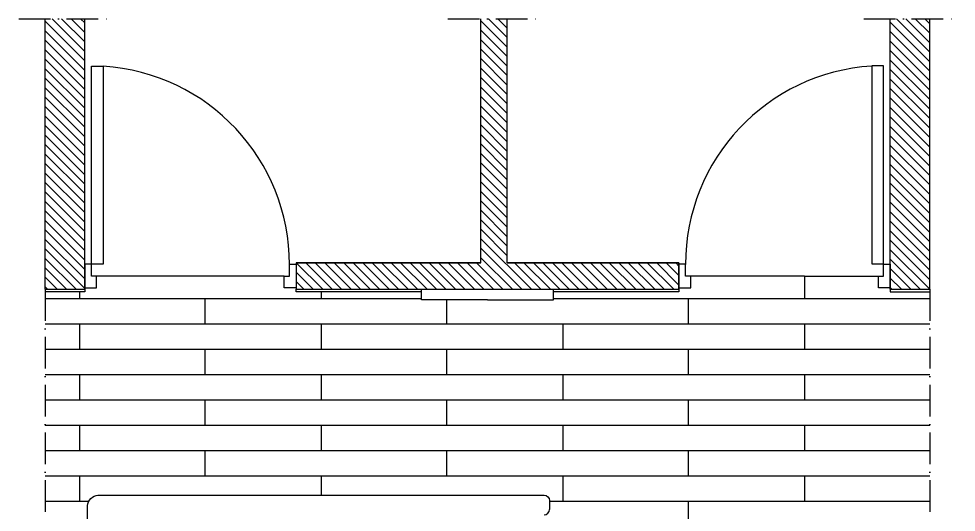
# Model space of a CAD drawing. Header units: millimetres. Extents: x 990 to 5684, y 331 to 3337.
# Drawn here: x 3980.6 to 4335.6, y 2346.7 to 2533.6 of the extents above; entities that cross this region are included whole.
import ezdxf

# ---------------------------------------------------------------- set-up
doc = ezdxf.new("R2010")
doc.units = ezdxf.units.MM
doc.linetypes.add('ACAD_ISO10W100', pattern=[18, 12, -3, 0, -3])
doc.layers.get('0').update_dxf_attribs({"color": 255})
for name, color, linetype, lineweight in [('A-DOOR-FULL', 4, 'Continuous', 25), ('A-WALL-FULL-EXTR', 255, 'Continuous', 35), ('A-WALL-FULL-INTR', 255, 'Continuous', 35)]:
    doc.layers.add(name, color=color, linetype=linetype, lineweight=lineweight)
for name, color, linetype in [('A-SECT D-MCUT', 181, 'Continuous'), ('linee sezionee', 241, 'Continuous'), ('VITI', 2, 'Continuous'), ('VITI 2', 4, 'Continuous')]:
    doc.layers.add(name, color=color, linetype=linetype)

msp = doc.modelspace()

# ---------------------------------------------------------------- hatches: boundary and pattern name
at = {"linetype": 'Continuous'}
h = msp.add_hatch(dxfattribs=at)
h.set_pattern_fill('ANSI31', color=175, scale=0.8, angle=270)
h.paths.add_polyline_path([(4005.6, 2533.64), (3990.6, 2533.64), (3990.6, 2440.67), (3990.6, 2431.17), (4005.6, 2431.17), (4005.6, 2440.67)])
h.paths.add_polyline_path([(4230.6, 2441.17), (4165.6, 2441.17), (4165.6, 2533.64), (4155.6, 2533.64), (4155.6, 2441.17), (4085.6, 2441.17), (4085.6, 2431.17), (4230.6, 2431.17)])
h.paths.add_polyline_path([(4325.6, 2533.64), (4310.6, 2533.64), (4310.6, 2440.67), (4310.6, 2431.17), (4325.6, 2431.17), (4325.6, 2440.63)])
h.paths.add_polyline_path([(4110.73, 2076.17), (4005.6, 2076.17), (4005.6, 2196.17), (3990.6, 2196.17), (3990.6, 2076.17), (3980.6, 2076.17), (3980.6, 2061.17), (3990.6, 2061.17), (4110.73, 2061.17)])
h.paths.add_polyline_path([(4335.6, 2076.67), (4325.6, 2076.67), (4325.6, 2341.17), (4310.6, 2341.17), (4310.6, 2076.17), (4190.6, 2076.17), (4185.73, 2076.17), (4185.73, 2066.17), (4185.73, 2061.17), (4325.6, 2061.17), (4335.6, 2061.17)])

# ---------------------------------------------------------------- linework, layer by layer
for p, q in [((3990.6, 2431.17), (3990.6, 2533.64)), ((4005.6, 2440.67), (4005.6, 2533.64)), ((4155.6, 2441.17), (4155.6, 2533.64)), ((4165.6, 2441.17), (4165.6, 2533.64)), ((4310.6, 2440.67), (4310.6, 2533.64)), ((4325.6, 2431.17), (4325.6, 2533.64))]:
    msp.add_line(p, q, dxfattribs=at)
for p, q in [((3990.6, 2431.17), (4005.6, 2431.17)), ((4085.6, 2431.17), (4230.6, 2431.17)), ((4085.6, 2430.17), (4085.6, 2431.17)), ((4310.6, 2431.17), (4325.6, 2431.17))]:
    msp.add_line(p, q)
at = {"layer": 'A-DOOR-FULL'}
msp.add_line((4085.6, 2441.17), (4085.6, 2431.17), dxfattribs=at)
for points in [[(4012.6, 2515.67), (4012.6, 2440.67), (4008.1, 2440.67), (4008.1, 2515.67), (4012.6, 2515.67)], [(4303.6, 2515.74), (4303.6, 2440.74), (4308.1, 2440.74), (4308.1, 2515.74), (4303.6, 2515.74)], [(4008.1, 2440.67), (4005.6, 2440.67), (4005.6, 2431.67), (4010.1, 2431.67), (4010.1, 2436.17), (4008.1, 2436.17), (4008.1, 2440.67)], [(4083.1, 2440.67), (4085.6, 2440.67), (4085.6, 2431.67), (4081.1, 2431.67), (4081.1, 2436.17), (4083.1, 2436.17), (4083.1, 2440.67)], [(4233.1, 2440.67), (4230.6, 2440.67), (4230.6, 2431.67), (4235.1, 2431.67), (4235.1, 2436.17), (4233.1, 2436.17), (4233.1, 2440.67)], [(4308.1, 2440.67), (4310.6, 2440.67), (4310.6, 2431.67), (4306.1, 2431.67), (4306.1, 2436.17), (4308.1, 2436.17), (4308.1, 2440.67)]]:
    msp.add_lwpolyline(points, dxfattribs=at)
for centre, start, end in [((4007.92, 2440.6), 359.9026, 86.4351), ((4308.27, 2440.67), 93.5649, 180.0974)]:
    msp.add_arc(centre, 75.17, start, end, dxfattribs=at)
at = {"layer": 'A-SECT D-MCUT', "linetype": 'Continuous'}
for p, q in [((4081.1, 2436.17), (4010.1, 2436.17)), ((4278.1, 2436.17), (4235.1, 2436.17)), ((4278.1, 2436.17), (4306.1, 2436.17))]:
    msp.add_line(p, q, dxfattribs=at)
at = {"layer": 'A-SECT D-MCUT'}
for p, q in [((4278.1, 2436.17), (4278.1, 2427.57)), ((4005.6, 2430.17), (3990.6, 2430.17)), ((4003.6, 2430.17), (4003.6, 2427.57)), ((4005.6, 2431.17), (4005.6, 2430.17)), ((4133.1, 2430.17), (4085.6, 2430.17)), ((4095.1, 2430.17), (4095.1, 2427.57)), ((4230.6, 2430.17), (4183.1, 2430.17)), ((4230.6, 2431.17), (4230.6, 2430.17)), ((4310.6, 2431.17), (4310.6, 2431.17)), ((4310.6, 2431.17), (4310.6, 2430.17)), ((4310.6, 2430.17), (4325.6, 2430.17)), ((4133.1, 2427.57), (3990.6, 2427.57)), ((4051.1, 2427.57), (4051.1, 2417.97)), ((4142.6, 2427.17), (4142.6, 2417.97)), ((4325.6, 2427.57), (4183.1, 2427.57)), ((4278.1, 2427.57), (4186.6, 2427.57)), ((4325.6, 2427.57), (4234.1, 2427.57)), ((4234.1, 2427.57), (4234.1, 2417.97)), ((4325.6, 2417.97), (3990.6, 2417.97)), ((4003.6, 2417.97), (4003.6, 2408.37)), ((4186.6, 2417.97), (4095.1, 2417.97)), ((4095.1, 2417.97), (4095.1, 2408.37)), ((4234.1, 2417.97), (4142.6, 2417.97)), ((4186.6, 2417.97), (4186.6, 2408.37)), ((4278.1, 2417.97), (4278.1, 2408.37)), ((4325.6, 2408.37), (3990.6, 2408.37)), ((4095.1, 2408.37), (4003.6, 2408.37)), ((4051.1, 2408.37), (4051.1, 2398.77)), ((4142.6, 2408.37), (4142.6, 2398.77)), ((4234.1, 2408.37), (4234.1, 2398.77)), ((4325.6, 2398.77), (3990.6, 2398.77)), ((4003.6, 2398.77), (4003.6, 2389.17)), ((4142.6, 2398.77), (4051.1, 2398.77)), ((4095.1, 2398.77), (4095.1, 2389.17)), ((4186.6, 2398.77), (4186.6, 2389.17)), ((4278.1, 2398.77), (4278.1, 2389.17)), ((4325.6, 2389.17), (3990.6, 2389.17)), ((4051.1, 2389.17), (4051.1, 2379.57)), ((4142.6, 2389.17), (4142.6, 2379.57)), ((4234.1, 2389.17), (4234.1, 2379.57)), ((4325.6, 2379.57), (3990.6, 2379.57)), ((4003.6, 2379.57), (4003.6, 2369.97)), ((4095.1, 2379.57), (4095.1, 2369.97)), ((4186.6, 2379.57), (4186.6, 2369.97)), ((4278.1, 2379.57), (4278.1, 2369.97)), ((4325.6, 2369.97), (3990.6, 2369.97)), ((4051.1, 2369.97), (4051.1, 2360.37)), ((4142.6, 2369.97), (4142.6, 2360.37)), ((4234.1, 2369.97), (4234.1, 2360.37)), ((4325.6, 2360.37), (3990.6, 2360.37)), ((4003.6, 2360.37), (4003.6, 2350.77)), ((4095.1, 2360.37), (4095.1, 2353.17)), ((4186.6, 2360.37), (4186.6, 2350.77)), ((4278.1, 2360.37), (4278.1, 2350.77)), ((4007.05, 2350.77), (3990.6, 2350.77)), ((4325.6, 2350.77), (4181.6, 2350.77)), ((4234.1, 2350.77), (4234.1, 2341.17))]:
    msp.add_line(p, q, dxfattribs=at)
at = {"layer": 'A-WALL-FULL-EXTR'}
for p, q in [((4005.6, 2431.17), (4005.6, 2440.67)), ((4310.6, 2431.17), (4310.6, 2440.67))]:
    msp.add_line(p, q, dxfattribs=at)
at = {"layer": 'A-WALL-FULL-INTR'}
for p, q in [((4085.6, 2441.17), (4155.6, 2441.17)), ((4230.6, 2441.17), (4165.6, 2441.17)), ((4230.6, 2431.17), (4230.6, 2441.17))]:
    msp.add_line(p, q, dxfattribs=at)
at = {"layer": 'linee sezionee', "linetype": 'ACAD_ISO10W100'}
for p, q in [((3980.6, 2533.64), (4015.6, 2533.64)), ((4143.1, 2533.64), (4178.1, 2533.64)), ((4300.6, 2533.64), (4335.6, 2533.64)), ((3990.6, 2431.17), (3990.6, 2196.17)), ((4325.6, 2431.17), (4325.6, 2341.17))]:
    msp.add_line(p, q, dxfattribs=at)
at = {"layer": 'VITI'}
for p, q in [((4010.6, 2353.17), (4179.6, 2353.17)), ((4181.6, 2351.17), (4181.6, 2347.67)), ((4006.6, 2196.17), (4006.6, 2349.17))]:
    msp.add_line(p, q, dxfattribs=at)
for points in [[(4006.6, 2349.17), (4006.6, 2351.05), (4008.71, 2353.17), (4010.6, 2353.17)], [(4179.6, 2353.17), (4180.54, 2353.17), (4181.6, 2352.11), (4181.6, 2351.17)], [(4179.6, 2345.67), (4180.54, 2345.67), (4181.6, 2346.73), (4181.6, 2347.67)]]:
    msp.add_open_spline(points, degree=3, dxfattribs=at)
at = {"layer": 'VITI 2'}
for p, q in [((4133.1, 2427.17), (4133.1, 2431.17)), ((4183.1, 2427.17), (4183.1, 2431.17)), ((4158.1, 2427.17), (4133.1, 2427.17)), ((4158.1, 2427.17), (4183.1, 2427.17))]:
    msp.add_line(p, q, dxfattribs=at)

doc.saveas('drawing.dxf')
